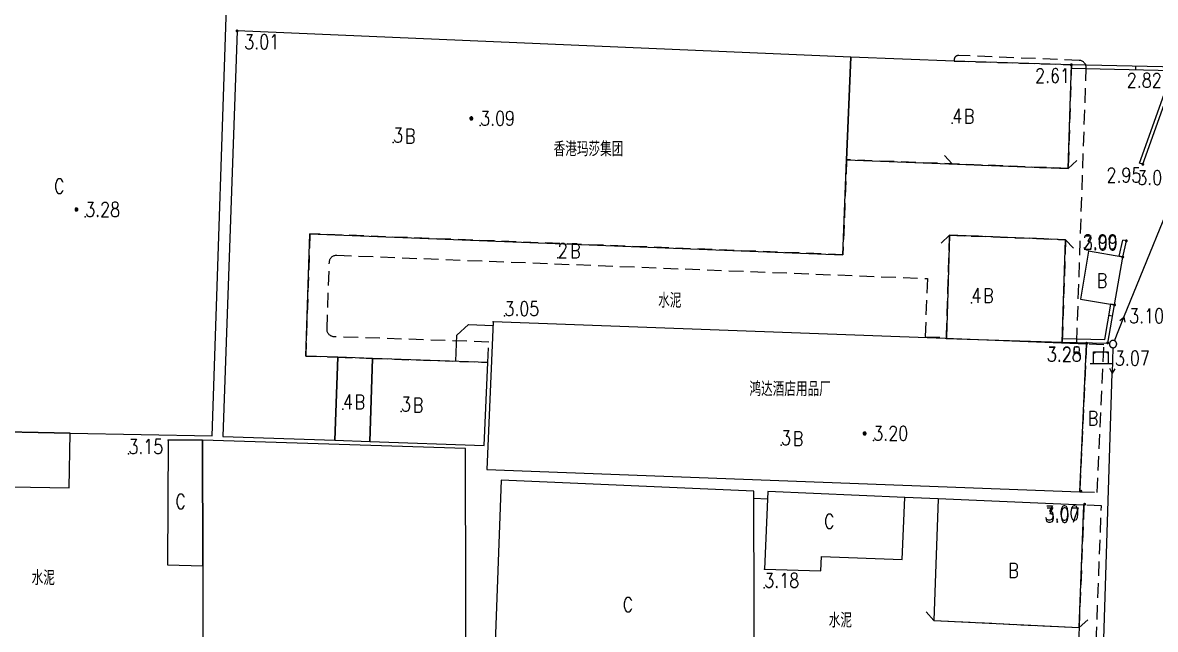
# Model space of a CAD drawing. Extents: x 500064 to 501389, y 2542464 to 2545400.
# Drawn here: x 500792.4 to 500870.4, y 2543332 to 2543373.7 of the extents above; entities that cross this region are included whole.
import ezdxf
from ezdxf.enums import TextEntityAlignment as Align

# ---------------------------------------------------------------- set-up
doc = ezdxf.new("R2010")
doc.units = 0
doc.header["$LTSCALE"] = 0.5
doc.linetypes.add('CENTER', pattern=[50.8, 31.75, -6.35, 6.35, -6.35])
doc.linetypes.add('X5', pattern=[3, 2, -1])
doc.layers.get('0').update_dxf_attribs({"linetype": 'CONTINUOUS', "lineweight": 5})
doc.layers.add('GCD', color=8, linetype='CONTINUOUS')
doc.layers.add('地形图', color=8, linetype='CONTINUOUS')
doc.styles.add('HZ', font='romans.shx', dxfattribs={"width": 0.8, "bigfont": 'hztxt.shx'})

# ---------------------------------------------------------------- blocks, each defined once
blk = doc.blocks.new('GC200')
at = {"linetype": 'Continuous', "const_width": 0.2, "flags": 128}
blk.add_lwpolyline([(-0.1, 0, 1), (0.1, 0, 1)], format="xyb", close=True, dxfattribs=at)

msp = doc.modelspace()

# ---------------------------------------------------------------- linework, layer by layer
at = {"layer": '地形图', "linetype": 'Continuous'}
for p, q in [((500864.574, 2543370.796), (500864.568, 2543370.546)), ((500868.981, 2543370.696), (500868.975, 2543370.446)), ((500869.49, 2543363.954), (500869.255, 2543364.038)), ((500868.357, 2543358.683), (500868.113, 2543358.738)), ((500868.107, 2543357.569), (500867.863, 2543357.624)), ((500867.548, 2543354.27), (500867.279, 2543354.315)), ((500867.391, 2543353.492), (500867.145, 2543353.535)), ((500863.946, 2543351.72), (500863.952, 2543351.97))]:
    msp.add_line(p, q, dxfattribs=at)
at = {"layer": '地形图'}
for points in [[(500787.016, 2543345.614), (500789.016, 2543345.577), (500795.656, 2543345.454), (500805.439, 2543345.272), (500806.55, 2543378.914), (500792.208, 2543379.235), (500792.256, 2543381.82), (500785.766, 2543380.07), (500785.126, 2543345.65)], [(500849.386, 2543371.331), (500807.149, 2543373.125), (500806.175, 2543345.225), (500813.881, 2543344.962), (500814.077, 2543350.674), (500811.878, 2543350.749), (500812.166, 2543359.17), (500848.846, 2543357.73), (500849.105, 2543364.265)], [(500856.503, 2543371.045), (500849.386, 2543371.331), (500849.105, 2543364.265), (500864.356, 2543363.66), (500864.574, 2543370.796)], [(500855.966, 2543352.027), (500855.964, 2543351.969), (500863.946, 2543351.72), (500864.166, 2543358.76), (500856.186, 2543359.07)], [(500867.548, 2543354.27), (500868.107, 2543357.569), (500865.756, 2543357.98), (500865.206, 2543354.66)], [(500865.156, 2543341.42), (500865.606, 2543351.58), (500855.886, 2543351.96), (500824.786, 2543353.11), (500824.336, 2543342.95)], [(500816.475, 2543350.592), (500814.077, 2543350.674), (500813.881, 2543344.962), (500816.28, 2543344.88)], [(500824.412, 2543350.32), (500816.475, 2543350.592), (500816.28, 2543344.88), (500824.159, 2543344.61)], [(500789.016, 2543345.577), (500788.946, 2543341.802), (500795.586, 2543341.679), (500795.656, 2543345.454)], [(500804.786, 2543336.33), (500804.772, 2543344.973), (500802.396, 2543344.97), (500802.366, 2543336.4)], [(500804.786, 2543336.33), (500804.8, 2543331.834), (500804.817, 2543326.082), (500804.837, 2543319.974), (500804.906, 2543297.989), (500804.976, 2543279.169), (500805.002, 2543273.612), (500805.066, 2543259.691), (500810.466, 2543259.701), (500810.437, 2543273.65), (500813.935, 2543273.674), (500813.966, 2543259.709), (500820.313, 2543259.723), (500823.066, 2543259.729), (500822.865, 2543344.404), (500804.772, 2543344.973)], [(500842.756, 2543324.64), (500842.727, 2543341.468), (500825.326, 2543342.21), (500824.696, 2543325.4)], [(500847.336, 2543335.98), (500847.376, 2543336.97), (500852.926, 2543336.76), (500853.108, 2543341.025), (500843.683, 2543341.427), (500843.456, 2543336.1)], [(500865.106, 2543332.07), (500865.436, 2543340.5), (500855.405, 2543340.927), (500855.106, 2543332.57)]]:
    msp.add_lwpolyline(points, close=True, dxfattribs=at)
for points in [[(500868.194, 2543353.429), (500872.472, 2543363.938), (500872.495, 2543363.995), (500872.566, 2543364.171), (500875.322, 2543370.941), (500875.457, 2543371.273), (500875.518, 2543371.423), (500875.697, 2543371.862), (500876.802, 2543374.577)], [(500849.386, 2543371.331), (500849.105, 2543364.265)], [(500823.276, 2543367.006), (500823.287, 2543367.006), (500823.297, 2543367.008), (500823.307, 2543367.011), (500823.317, 2543367.014), (500823.326, 2543367.019), (500823.335, 2543367.025), (500823.343, 2543367.032), (500823.35, 2543367.039), (500823.357, 2543367.047), (500823.36, 2543367.052), (500823.363, 2543367.056), (500823.367, 2543367.065), (500823.371, 2543367.075), (500823.374, 2543367.085), (500823.376, 2543367.095), (500823.376, 2543367.106), (500823.376, 2543367.116), (500823.374, 2543367.127), (500823.371, 2543367.137), (500823.367, 2543367.146), (500823.364, 2543367.153), (500823.363, 2543367.156), (500823.357, 2543367.165), (500823.35, 2543367.173), (500823.343, 2543367.18), (500823.335, 2543367.187), (500823.326, 2543367.192), (500823.325, 2543367.193), (500823.317, 2543367.197), (500823.307, 2543367.201), (500823.297, 2543367.204), (500823.287, 2543367.205), (500823.276, 2543367.206), (500823.266, 2543367.205), (500823.255, 2543367.204), (500823.245, 2543367.201), (500823.235, 2543367.197), (500823.226, 2543367.192), (500823.217, 2543367.187), (500823.209, 2543367.18), (500823.202, 2543367.173), (500823.195, 2543367.165), (500823.192, 2543367.16), (500823.189, 2543367.156), (500823.185, 2543367.146), (500823.181, 2543367.137), (500823.178, 2543367.127), (500823.177, 2543367.116), (500823.176, 2543367.106), (500823.177, 2543367.095), (500823.178, 2543367.085), (500823.181, 2543367.075), (500823.185, 2543367.065), (500823.188, 2543367.059), (500823.189, 2543367.056), (500823.195, 2543367.047), (500823.202, 2543367.039), (500823.209, 2543367.032), (500823.217, 2543367.025), (500823.226, 2543367.019), (500823.227, 2543367.019), (500823.235, 2543367.014), (500823.245, 2543367.011), (500823.255, 2543367.008), (500823.266, 2543367.006), (500823.276, 2543367.006)], [(500823.227, 2543367.019), (500823.36, 2543367.052), (500823.363, 2543367.056), (500823.189, 2543367.056), (500823.188, 2543367.059), (500823.376, 2543367.106), (500823.176, 2543367.106), (500823.364, 2543367.153), (500823.363, 2543367.156), (500823.189, 2543367.156), (500823.192, 2543367.16), (500823.325, 2543367.193)], [(500856.376, 2543363.97), (500855.833, 2543364.557)], [(500856.376, 2543363.97), (500857.375, 2543363.932)], [(500857.875, 2543363.913), (500858.874, 2543363.874)], [(500859.374, 2543363.855), (500860.373, 2543363.816)], [(500860.873, 2543363.796), (500861.872, 2543363.758)], [(500862.371, 2543363.738), (500863.371, 2543363.699)], [(500863.87, 2543363.68), (500864.355, 2543363.661)], [(500864.357, 2543363.66), (500864.944, 2543364.203)], [(500796.097, 2543360.739), (500796.107, 2543360.74), (500796.117, 2543360.741), (500796.128, 2543360.744), (500796.137, 2543360.748), (500796.147, 2543360.752), (500796.155, 2543360.758), (500796.164, 2543360.765), (500796.171, 2543360.772), (500796.178, 2543360.78), (500796.181, 2543360.785), (500796.183, 2543360.789), (500796.188, 2543360.798), (500796.192, 2543360.808), (500796.194, 2543360.818), (500796.196, 2543360.829), (500796.197, 2543360.839), (500796.196, 2543360.849), (500796.194, 2543360.86), (500796.192, 2543360.87), (500796.188, 2543360.88), (500796.185, 2543360.886), (500796.183, 2543360.889), (500796.178, 2543360.898), (500796.171, 2543360.906), (500796.164, 2543360.913), (500796.155, 2543360.92), (500796.147, 2543360.926), (500796.146, 2543360.926), (500796.137, 2543360.93), (500796.128, 2543360.934), (500796.117, 2543360.937), (500796.107, 2543360.938), (500796.097, 2543360.939), (500796.086, 2543360.938), (500796.076, 2543360.937), (500796.066, 2543360.934), (500796.056, 2543360.93), (500796.047, 2543360.926), (500796.038, 2543360.92), (500796.03, 2543360.913), (500796.022, 2543360.906), (500796.016, 2543360.898), (500796.013, 2543360.893), (500796.01, 2543360.889), (500796.005, 2543360.88), (500796.002, 2543360.87), (500795.999, 2543360.86), (500795.997, 2543360.849), (500795.997, 2543360.839), (500795.997, 2543360.829), (500795.999, 2543360.818), (500796.002, 2543360.808), (500796.005, 2543360.798), (500796.009, 2543360.792), (500796.01, 2543360.789), (500796.016, 2543360.78), (500796.022, 2543360.772), (500796.03, 2543360.765), (500796.038, 2543360.758), (500796.047, 2543360.752), (500796.048, 2543360.752), (500796.056, 2543360.748), (500796.066, 2543360.744), (500796.076, 2543360.741), (500796.086, 2543360.74), (500796.097, 2543360.739)], [(500796.048, 2543360.752), (500796.181, 2543360.785), (500796.183, 2543360.789), (500796.01, 2543360.789), (500796.009, 2543360.792), (500796.197, 2543360.839), (500795.997, 2543360.839), (500796.185, 2543360.886), (500796.183, 2543360.889), (500796.01, 2543360.889), (500796.013, 2543360.893), (500796.146, 2543360.926)], [(500856.186, 2543359.07), (500855.599, 2543358.526)], [(500856.673, 2543359.051), (500856.188, 2543359.07)], [(500858.172, 2543358.993), (500857.172, 2543359.032)], [(500859.67, 2543358.935), (500858.671, 2543358.973)], [(500861.169, 2543358.876), (500860.17, 2543358.915)], [(500862.668, 2543358.818), (500861.669, 2543358.857)], [(500864.166, 2543358.76), (500863.168, 2543358.799)], [(500864.166, 2543358.76), (500864.71, 2543358.172)], [(500867.534, 2543351.808), (500868.194, 2543353.429)], [(500867.915, 2543353.212), (500868.194, 2543353.429)], [(500868.194, 2543353.429), (500868.242, 2543353.079)], [(500822.207, 2543350.396), (500822.268, 2543352.186), (500823.08, 2543352.922), (500824.777, 2543352.86)], [(500867.44, 2543351.327), (500867.456, 2543351.327), (500867.471, 2543351.329), (500867.487, 2543351.331), (500867.502, 2543351.335), (500867.517, 2543351.339), (500867.532, 2543351.344), (500867.547, 2543351.351), (500867.561, 2543351.358), (500867.574, 2543351.366), (500867.587, 2543351.375), (500867.599, 2543351.384), (500867.611, 2543351.395), (500867.622, 2543351.406), (500867.633, 2543351.418), (500867.642, 2543351.43), (500867.651, 2543351.443), (500867.659, 2543351.456), (500867.666, 2543351.47), (500867.673, 2543351.485), (500867.678, 2543351.5), (500867.682, 2543351.515), (500867.686, 2543351.53), (500867.688, 2543351.546), (500867.69, 2543351.561), (500867.69, 2543351.577), (500867.69, 2543351.593), (500867.688, 2543351.608), (500867.686, 2543351.624), (500867.682, 2543351.639), (500867.678, 2543351.654), (500867.673, 2543351.669), (500867.666, 2543351.683), (500867.659, 2543351.697), (500867.651, 2543351.711), (500867.642, 2543351.724), (500867.633, 2543351.736), (500867.622, 2543351.748), (500867.611, 2543351.759), (500867.599, 2543351.77), (500867.587, 2543351.779), (500867.574, 2543351.788), (500867.561, 2543351.796), (500867.547, 2543351.803), (500867.534, 2543351.808), (500867.532, 2543351.809), (500867.517, 2543351.815), (500867.502, 2543351.819), (500867.487, 2543351.822), (500867.471, 2543351.825), (500867.456, 2543351.826), (500867.44, 2543351.827), (500867.424, 2543351.826), (500867.409, 2543351.825), (500867.393, 2543351.822), (500867.378, 2543351.819), (500867.363, 2543351.815), (500867.348, 2543351.809), (500867.334, 2543351.803), (500867.32, 2543351.796), (500867.306, 2543351.788), (500867.293, 2543351.779), (500867.281, 2543351.77), (500867.269, 2543351.759), (500867.258, 2543351.748), (500867.247, 2543351.736), (500867.238, 2543351.724), (500867.229, 2543351.711), (500867.221, 2543351.697), (500867.214, 2543351.683), (500867.208, 2543351.669), (500867.202, 2543351.654), (500867.198, 2543351.639), (500867.195, 2543351.624), (500867.192, 2543351.608), (500867.191, 2543351.593), (500867.19, 2543351.577), (500867.191, 2543351.561), (500867.192, 2543351.546), (500867.195, 2543351.53), (500867.198, 2543351.515), (500867.202, 2543351.5), (500867.208, 2543351.485), (500867.214, 2543351.47), (500867.221, 2543351.456), (500867.229, 2543351.443), (500867.238, 2543351.43), (500867.247, 2543351.418), (500867.258, 2543351.406), (500867.269, 2543351.395), (500867.281, 2543351.384), (500867.293, 2543351.375), (500867.306, 2543351.366), (500867.32, 2543351.358), (500867.334, 2543351.351), (500867.348, 2543351.344), (500867.363, 2543351.339), (500867.378, 2543351.335), (500867.393, 2543351.331), (500867.409, 2543351.329), (500867.424, 2543351.327), (500867.432, 2543351.327), (500867.44, 2543351.327)], [(500867.432, 2543351.327), (500867.377, 2543349.578)], [(500814.077, 2543350.674), (500813.881, 2543344.962)], [(500816.475, 2543350.592), (500816.28, 2543344.88)], [(500866.106, 2543350.245), (500866.106, 2543351.045)], [(500866.106, 2543351.045), (500866.206, 2543350.945)], [(500866.106, 2543351.045), (500867.106, 2543351.045)], [(500867.106, 2543351.045), (500867.006, 2543350.945)], [(500867.106, 2543351.045), (500867.106, 2543350.245)], [(500865.856, 2543350.245), (500866.106, 2543350.245), (500867.106, 2543350.245), (500867.356, 2543350.245)], [(500866.111, 2543309.316), (500867.377, 2543349.578)], [(500867.377, 2543349.578), (500867.21, 2543349.889)], [(500867.563, 2543349.878), (500867.377, 2543349.578)], [(500804.786, 2543336.33), (500804.772, 2543344.973)], [(500850.342, 2543345.33), (500850.352, 2543345.33), (500850.362, 2543345.332), (500850.372, 2543345.334), (500850.382, 2543345.338), (500850.392, 2543345.343), (500850.4, 2543345.349), (500850.408, 2543345.355), (500850.416, 2543345.363), (500850.422, 2543345.371), (500850.426, 2543345.376), (500850.428, 2543345.379), (500850.433, 2543345.389), (500850.437, 2543345.399), (500850.439, 2543345.409), (500850.441, 2543345.419), (500850.442, 2543345.43), (500850.441, 2543345.44), (500850.439, 2543345.45), (500850.437, 2543345.46), (500850.433, 2543345.47), (500850.43, 2543345.477), (500850.428, 2543345.48), (500850.422, 2543345.488), (500850.416, 2543345.496), (500850.408, 2543345.504), (500850.4, 2543345.51), (500850.392, 2543345.516), (500850.39, 2543345.517), (500850.382, 2543345.521), (500850.372, 2543345.525), (500850.362, 2543345.527), (500850.352, 2543345.529), (500850.342, 2543345.529), (500850.331, 2543345.529), (500850.321, 2543345.527), (500850.311, 2543345.525), (500850.301, 2543345.521), (500850.292, 2543345.516), (500850.283, 2543345.51), (500850.275, 2543345.504), (500850.267, 2543345.496), (500850.261, 2543345.488), (500850.258, 2543345.484), (500850.255, 2543345.48), (500850.25, 2543345.47), (500850.246, 2543345.46), (500850.244, 2543345.45), (500850.242, 2543345.44), (500850.242, 2543345.43), (500850.242, 2543345.419), (500850.244, 2543345.409), (500850.246, 2543345.399), (500850.25, 2543345.389), (500850.253, 2543345.382), (500850.255, 2543345.379), (500850.261, 2543345.371), (500850.267, 2543345.363), (500850.275, 2543345.355), (500850.283, 2543345.349), (500850.292, 2543345.343), (500850.293, 2543345.342), (500850.301, 2543345.338), (500850.311, 2543345.334), (500850.321, 2543345.332), (500850.331, 2543345.33), (500850.342, 2543345.33)], [(500850.293, 2543345.342), (500850.426, 2543345.376), (500850.428, 2543345.379), (500850.255, 2543345.379), (500850.253, 2543345.382), (500850.442, 2543345.43), (500850.242, 2543345.43), (500850.43, 2543345.477), (500850.428, 2543345.48), (500850.255, 2543345.48), (500850.258, 2543345.484), (500850.39, 2543345.517)], [(500842.728, 2543340.967), (500843.662, 2543340.927)], [(500855.405, 2543340.927), (500853.108, 2543341.025)], [(500855.106, 2543332.57), (500854.57, 2543333.163)], [(500855.106, 2543332.57), (500856.105, 2543332.521)], [(500856.604, 2543332.496), (500857.603, 2543332.446)], [(500858.102, 2543332.421), (500859.101, 2543332.371)], [(500865.106, 2543332.07), (500865.7, 2543332.606)], [(500859.6, 2543332.346), (500860.599, 2543332.296)], [(500861.099, 2543332.271), (500862.097, 2543332.221)], [(500862.597, 2543332.196), (500863.595, 2543332.147)], [(500864.095, 2543332.122), (500865.094, 2543332.072)]]:
    msp.add_lwpolyline(points, dxfattribs=at)
at = {"layer": '地形图', "linetype": 'X5'}
for points in [[(500849.105, 2543364.265), (500848.846, 2543357.73), (500812.166, 2543359.17), (500811.878, 2543350.749), (500814.077, 2543350.674), (500816.475, 2543350.592), (500824.412, 2543350.32), (500824.473, 2543351.719), (500813.825, 2543352.083), (500813.773, 2543352.088), (500813.721, 2543352.098), (500813.671, 2543352.113), (500813.623, 2543352.133), (500813.577, 2543352.159), (500813.534, 2543352.189), (500813.495, 2543352.223), (500813.459, 2543352.261), (500813.428, 2543352.303), (500813.4, 2543352.348), (500813.378, 2543352.395), (500813.361, 2543352.445), (500813.35, 2543352.496), (500813.343, 2543352.548), (500813.342, 2543352.6), (500813.5, 2543357.216), (500813.504, 2543357.265), (500813.513, 2543357.313), (500813.526, 2543357.36), (500813.545, 2543357.405), (500813.567, 2543357.449), (500813.594, 2543357.49), (500813.624, 2543357.528), (500813.659, 2543357.563), (500813.696, 2543357.595), (500813.736, 2543357.622), (500813.779, 2543357.646), (500813.824, 2543357.665), (500813.871, 2543357.68), (500813.919, 2543357.69), (500813.968, 2543357.695), (500814.017, 2543357.696), (500854.662, 2543356.089), (500854.508, 2543352.083), (500855.966, 2543352.027), (500856.186, 2543359.07), (500864.166, 2543358.76), (500863.946, 2543351.72), (500864.946, 2543351.697), (500865.592, 2543370.579), (500865.591, 2543370.631), (500865.584, 2543370.683), (500865.573, 2543370.734), (500865.556, 2543370.784), (500865.534, 2543370.832), (500865.507, 2543370.876), (500865.475, 2543370.918), (500865.44, 2543370.957), (500865.4, 2543370.991), (500865.357, 2543371.022), (500865.311, 2543371.047), (500865.263, 2543371.068), (500865.213, 2543371.084), (500865.162, 2543371.094), (500865.109, 2543371.099), (500856.819, 2543371.437), (500856.79, 2543371.437), (500856.76, 2543371.434), (500856.731, 2543371.428), (500856.703, 2543371.419), (500856.676, 2543371.408), (500856.65, 2543371.393), (500856.626, 2543371.377), (500856.603, 2543371.358), (500856.583, 2543371.337), (500856.564, 2543371.314), (500856.548, 2543371.289), (500856.534, 2543371.263), (500856.523, 2543371.236), (500856.515, 2543371.208), (500856.51, 2543371.179), (500856.507, 2543371.15), (500856.503, 2543371.045), (500864.574, 2543370.796), (500864.356, 2543363.66)], [(500865.156, 2543341.42), (500866.355, 2543341.375), (500866.805, 2543351.535), (500865.606, 2543351.58)], [(500865.106, 2543332.07), (500864.956, 2543328.15), (500864.806, 2543323.69), (500866.005, 2543323.631), (500866.635, 2543340.449), (500865.436, 2543340.5)]]:
    msp.add_lwpolyline(points, close=True, dxfattribs=at)
at = {"layer": '地形图', "linetype": 'Continuous', "flags": 128}
for points, elevation in [([(500869.49, 2543363.954), (500871.887, 2543370.63), (500864.574, 2543370.796)], 2.953), ([(500868.107, 2543357.569), (500868.357, 2543358.683)], 3)]:
    msp.add_lwpolyline(points, dxfattribs=dict(at, elevation=elevation))
for points in [[(500869.255, 2543364.038), (500871.534, 2543370.388), (500864.568, 2543370.546)], [(500867.863, 2543357.624), (500868.113, 2543358.738)]]:
    msp.add_lwpolyline(points, dxfattribs=at)
at = {"layer": '地形图', "linetype": 'Continuous'}
for points in [[(500863.946, 2543351.72), (500867.076, 2543351.65), (500867.548, 2543354.27)], [(500863.952, 2543351.97), (500866.866, 2543351.905), (500867.279, 2543354.315)]]:
    msp.add_lwpolyline(points, dxfattribs=at)
at = {"layer": '地形图', "linetype": 'CENTER'}
for p in [(500856.377, 2543366.769, 4), (500823.876, 2543366.61, 3.09), (500817.889, 2543365.447, 3), (500796.697, 2543360.343, 3.28), (500829.225, 2543357.517, 2), (500857.698, 2543354.426, 4), (500825.549, 2543353.519, 3.05), (500814.44, 2543347.109, 4), (500818.434, 2543346.943, 3), (500850.942, 2543344.934, 3.2), (500844.588, 2543344.633, 3), (500799.669, 2543344.026, 3.15), (500843.438, 2543334.819, 3.18)]:
    msp.add_point(p, dxfattribs=at)
at = {"layer": '地形图', "ltscale": 10}
for p in [(500824.786, 2543353.109), (500802.396, 2543344.97), (500843.456, 2543336.1)]:
    msp.add_point(p, dxfattribs=at)

# ---------------------------------------------------------------- block references
at = {"layer": '地形图', "linetype": 'Continuous'}
ref = msp.add_blockref('GC200', (500807.149, 2543373.125, 3.013), dxfattribs=dict(at, xscale=0.5, yscale=0.5, zscale=0.5))
ref.add_attrib('height', '3.01', dxfattribs={"layer": 'GCD', "linetype": 'Continuous', "height": 1, "style": 'HZ', "width": 0.8}).set_placement((500807.649, 2543372.375, 3.01), align=Align.MIDDLE_LEFT)
ref = msp.add_blockref('GC200', (500864.574, 2543370.796, 2.613), dxfattribs=dict(at, xscale=0.5, yscale=0.5, zscale=0.5))
ref.add_attrib('height', '2.61', dxfattribs={"layer": 'GCD', "linetype": 'Continuous', "height": 1, "style": 'HZ', "width": 0.8}).set_placement((500862.074, 2543370.046, 2.61), align=Align.MIDDLE_LEFT)
ref = msp.add_blockref('GC200', (500871.887, 2543370.63, 2.822), dxfattribs=dict(at, xscale=0.5, yscale=0.5, zscale=0.5))
ref.add_attrib('height', '2.82', dxfattribs={"layer": 'GCD', "linetype": 'Continuous', "height": 1, "style": 'HZ', "width": 0.8}).set_placement((500868.387, 2543369.73, 2.82), align=Align.MIDDLE_LEFT)
ref = msp.add_blockref('GC200', (500872.113, 2543364.375, 3.041), dxfattribs=dict(at, xscale=0.5, yscale=0.5, zscale=0.5))
ref.add_attrib('height', '3.04', dxfattribs={"layer": 'GCD', "linetype": 'Continuous', "height": 1, "style": 'HZ', "width": 0.8}).set_placement((500869.113, 2543363.025, 3.04), align=Align.MIDDLE_LEFT)
ref = msp.add_blockref('GC200', (500869.49, 2543363.954, 2.953), dxfattribs=dict(at, xscale=0.5, yscale=0.5, zscale=0.5))
ref.add_attrib('height', '2.95', dxfattribs={"layer": 'GCD', "linetype": 'Continuous', "height": 1, "style": 'HZ', "width": 0.8}).set_placement((500866.99, 2543363.204, 2.95), align=Align.MIDDLE_LEFT)
ref = msp.add_blockref('GC200', (500868.107, 2543357.569, 2.988), dxfattribs=dict(at, xscale=0.5, yscale=0.5, zscale=0.5))
ref.add_attrib('height', '2.99', dxfattribs={"layer": 'GCD', "linetype": 'Continuous', "height": 1, "style": 'HZ', "width": 0.8}).set_placement((500865.357, 2543358.619, 2.99), align=Align.MIDDLE_LEFT)
ref = msp.add_blockref('GC200', (500868.357, 2543358.683, 3), dxfattribs=dict(at, xscale=0.5, yscale=0.5, zscale=0.5))
ref.add_attrib('height', '3.00', dxfattribs={"layer": 'GCD', "linetype": 'Continuous', "height": 1, "style": 'HZ', "width": 0.8}).set_placement((500865.357, 2543358.533, 3), align=Align.MIDDLE_LEFT)
ref = msp.add_blockref('GC200', (500867.548, 2543354.27, 3.097), dxfattribs=dict(at, xscale=0.5, yscale=0.5, zscale=0.5))
ref.add_attrib('height', '3.10', dxfattribs={"layer": 'GCD', "linetype": 'Continuous', "height": 1, "style": 'HZ', "width": 0.8}).set_placement((500868.548, 2543353.52, 3.1), align=Align.MIDDLE_LEFT)
ref = msp.add_blockref('GC200', (500865.629, 2543351.636, 3.282), dxfattribs=dict(at, xscale=0.5, yscale=0.5, zscale=0.5))
ref.add_attrib('height', '3.28', dxfattribs={"layer": 'GCD', "linetype": 'Continuous', "height": 1, "style": 'HZ', "width": 0.8}).set_placement((500862.879, 2543350.886, 3.28), align=Align.MIDDLE_LEFT)
ref = msp.add_blockref('GC200', (500865.639, 2543351.628, 3.252), dxfattribs=dict(at, xscale=0.5, yscale=0.5, zscale=0.5))
ref.add_attrib('height', '3.25', dxfattribs={"layer": 'GCD', "linetype": 'Continuous', "height": 1, "style": 'HZ', "width": 0.8}).set_placement((500862.889, 2543350.878, 3.25), align=Align.MIDDLE_LEFT)
ref = msp.add_blockref('GC200', (500867.071, 2543351.659, 3.067), dxfattribs=dict(at, xscale=0.5, yscale=0.5, zscale=0.5))
ref.add_attrib('height', '3.07', dxfattribs={"layer": 'GCD', "linetype": 'Continuous', "height": 1, "style": 'HZ', "width": 0.8}).set_placement((500867.571, 2543350.609, 3.07), align=Align.MIDDLE_LEFT)
ref = msp.add_blockref('GC200', (500865.22, 2543341.459, 2.996), dxfattribs=dict(at, xscale=0.5, yscale=0.5, zscale=0.5))
ref.add_attrib('height', '3.00', dxfattribs={"layer": 'GCD', "linetype": 'Continuous', "height": 1, "style": 'HZ', "width": 0.8}).set_placement((500862.72, 2543339.959, 3), align=Align.MIDDLE_LEFT)
ref = msp.add_blockref('GC200', (500865.489, 2543340.561, 3.07), dxfattribs=dict(at, xscale=0.5, yscale=0.5, zscale=0.5))
ref.add_attrib('height', '3.07', dxfattribs={"layer": 'GCD', "linetype": 'Continuous', "height": 1, "style": 'HZ', "width": 0.8}).set_placement((500862.739, 2543339.811, 3.07), align=Align.MIDDLE_LEFT)

# ---------------------------------------------------------------- texts
at = {"layer": '地形图', "ltscale": 10, "style": 'HZ', "width": 0.8}
for s, p in [('3.09', (500823.876, 2543366.61)), ('4', (500856.377, 2543366.769)), ('B', (500857.174, 2543366.75)), ('3', (500817.889, 2543365.447)), ('B', (500818.704, 2543365.381)), ('香港玛莎集团', (500828.938, 2543364.5)), ('C', (500794.557, 2543361.942)), ('3.28', (500796.697, 2543360.343)), ('2', (500829.225, 2543357.517)), ('B', (500830.073, 2543357.489)), ('B', (500866.322, 2543355.444)), (' 水泥', (500835.582, 2543354.078)), ('4', (500857.698, 2543354.426)), ('B', (500858.495, 2543354.407)), ('3.05', (500825.549, 2543353.519)), ('鸿达酒店用品厂', (500842.416, 2543347.989)), ('4', (500814.44, 2543347.109)), ('B', (500815.237, 2543347.09)), ('3', (500818.434, 2543346.943)), ('B', (500819.249, 2543346.876)), ('B', (500865.705, 2543345.968)), ('3', (500844.588, 2543344.633)), ('3.20', (500850.942, 2543344.934)), ('3.15', (500799.669, 2543344.026)), ('B', (500845.403, 2543344.567)), ('C', (500802.906, 2543340.252)), ('C', (500847.557, 2543338.884)), ('B', (500860.233, 2543335.497)), (' 水泥', (500792.462, 2543334.993)), ('3.18', (500843.438, 2543334.819)), ('C', (500833.696, 2543333.145)), (' 水泥', (500847.323, 2543332.076))]:
    msp.add_text(s, height=1, dxfattribs=at).set_placement(p)

doc.saveas('drawing.dxf')
